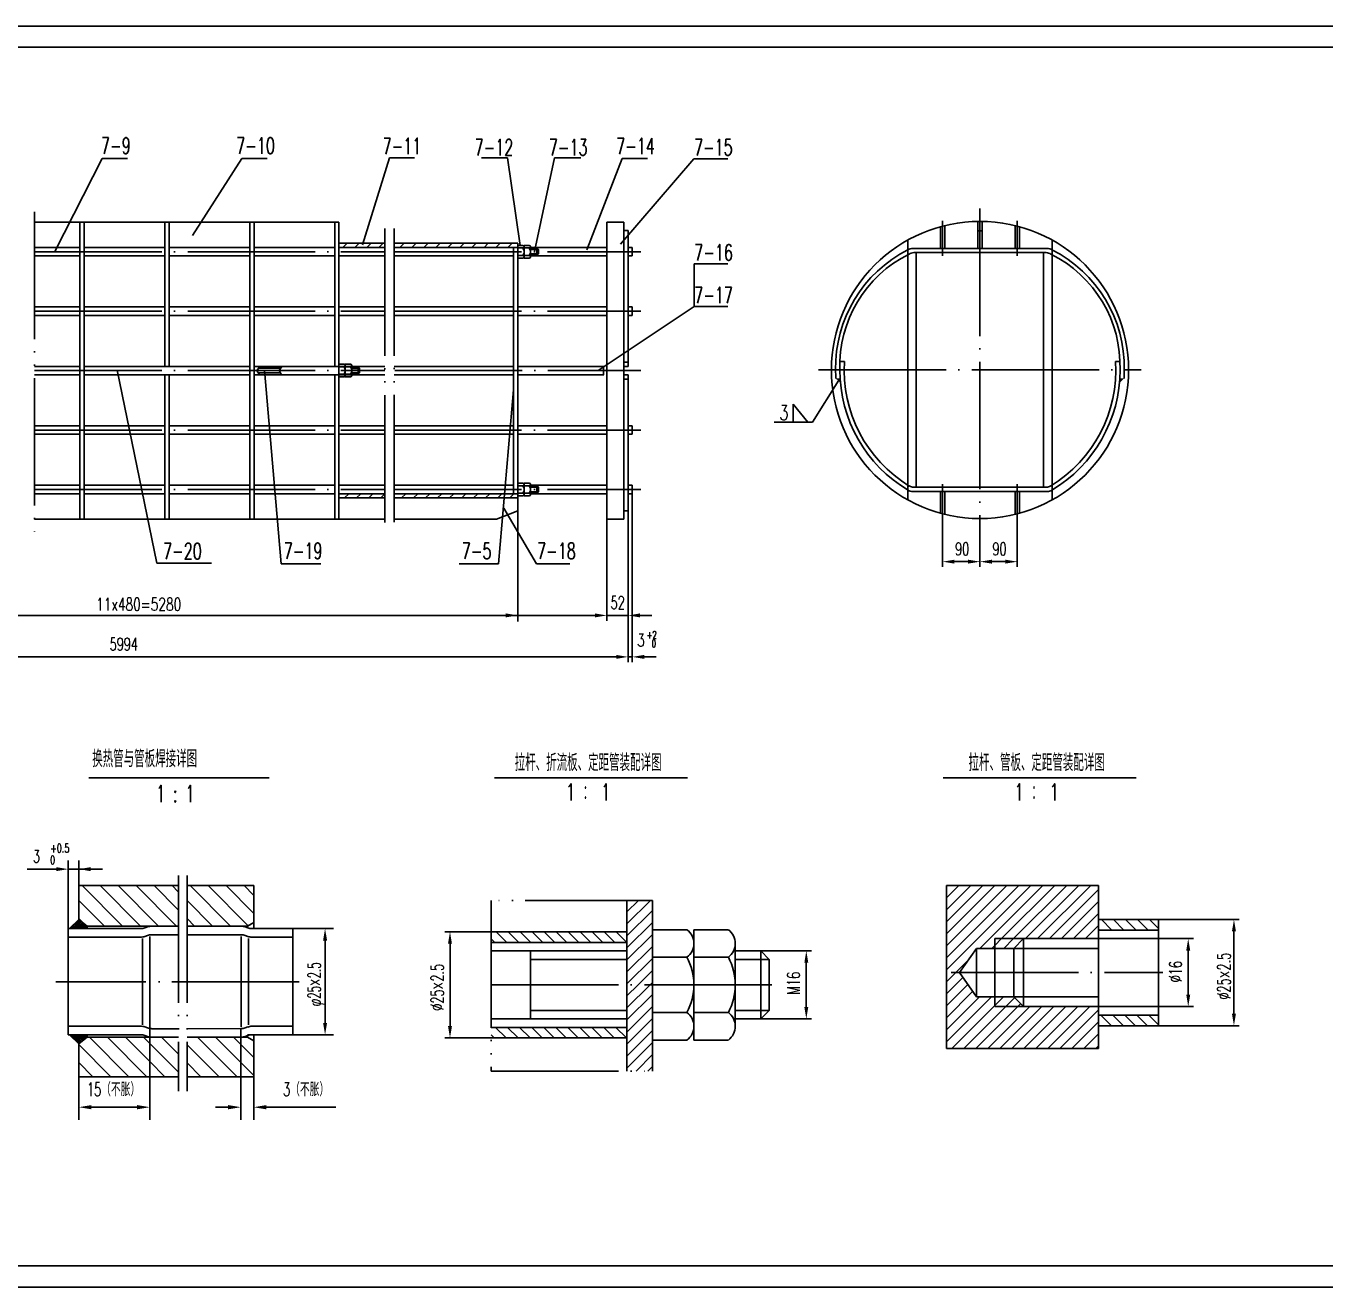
# Model space of a CAD drawing. Extents: x -1174 to 1453, y 137 to 1485.
# Drawn here: x -158.9 to 147.4, y 1179.7 to 1476.7 of the extents above; entities that cross this region are included whole.
import ezdxf
from ezdxf.enums import TextEntityAlignment as Align

# ---------------------------------------------------------------- set-up
doc = ezdxf.new("R2010")
doc.units = 0
doc.header["$MEASUREMENT"] = 0
doc.linetypes.add('DASHDOT-M', pattern=[36, 30, -3, 0, -3])
doc.linetypes.add('DIVIDE-M', pattern=[39, 30, -3, 0, -3, 0, -3])
doc.layers.get('0').update_dxf_attribs({"linetype": 'CONTINUOUS'})
for name, color, linetype in [('1', 3, 'CONTINUOUS'), ('CDR_DWG1', 4, 'CONTINUOUS'), ('CDR_DWG2', 2, 'CONTINUOUS'), ('CDR_DWG3', 1, 'DASHDOT-M'), ('CDR_DWG4', 3, 'DIVIDE-M')]:
    doc.layers.add(name, color=color, linetype=linetype)
doc.styles.add('HZ', font='romans', dxfattribs={"width": 0.7, "bigfont": 'hz'})

# ---------------------------------------------------------------- blocks, each defined once
blk = doc.blocks.new('*X90')
at = {"layer": '1', "color": 0, "linetype": 'Continuous'}
for p, q in [((-22613.52, -20726.81), (-22623.15, -20717.18)), ((-22609.28, -20726.81), (-22618.9, -20717.18)), ((-22605.04, -20726.81), (-22614.66, -20717.18)), ((-22600.8, -20726.81), (-22610.42, -20717.18)), ((-22600.33, -20723.03), (-22606.18, -20717.18)), ((-22600.33, -20718.79), (-22601.93, -20717.18)), ((-22588.07, -20726.81), (-22597.69, -20717.18)), ((-22583.94, -20726.69), (-22593.45, -20717.18)), ((-22582.58, -20723.8), (-22589.2, -20717.18)), ((-22582.58, -20719.56), (-22584.96, -20717.18)), ((-22617.77, -20726.81), (-22623.85, -20720.72)), ((-22592.31, -20726.81), (-22598.33, -20720.79)), ((-22622.59, -20726.23), (-22623.85, -20724.96)), ((-22596.55, -20726.81), (-22598.33, -20725.03)), ((-22612.02, -20762.25), (-22621.33, -20752.94)), ((-22607.78, -20762.25), (-22617.09, -20752.94)), ((-22607.13, -20758.66), (-22612.85, -20752.94)), ((-22607.13, -20754.42), (-22608.6, -20752.94)), ((-22600.33, -20756.97), (-22604.36, -20752.94)), ((-22586.56, -20762.25), (-22595.87, -20752.94)), ((-22585.65, -20758.92), (-22591.63, -20752.94)), ((-22585.65, -20754.68), (-22587.39, -20752.94)), ((-22616.26, -20762.25), (-22623.85, -20754.66)), ((-22600.33, -20761.21), (-22607.13, -20754.42)), ((-22590.8, -20762.25), (-22598.33, -20754.73)), ((-22582.58, -20757.74), (-22585.65, -20754.68)), ((-22620.5, -20762.25), (-22623.85, -20758.91)), ((-22603.53, -20762.25), (-22607.13, -20758.66)), ((-22595.05, -20762.25), (-22598.33, -20758.97)), ((-22582.58, -20761.99), (-22585.65, -20758.92))]:
    blk.add_line(p, q, dxfattribs=at)
blk = doc.blocks.new('*X89')
at = {"layer": '1', "color": 0, "linetype": 'Continuous'}
for p, q in [((-22625.96, -20752.37), (-22626, -20752.41)), ((-22625.54, -20752.37), (-22625.79, -20752.62)), ((-22625.7, -20752.37), (-22623.69, -20754.38)), ((-22625.11, -20752.37), (-22625.57, -20752.83)), ((-22624.69, -20752.37), (-22625.35, -20753.04)), ((-22625.27, -20752.37), (-22623.45, -20754.19)), ((-22624.26, -20752.37), (-22625.13, -20753.24)), ((-22623.84, -20752.37), (-22624.92, -20753.45)), ((-22624.85, -20752.37), (-22623.22, -20754.01)), ((-22623.41, -20752.37), (-22624.7, -20753.66)), ((-22622.99, -20752.37), (-22624.48, -20753.86)), ((-22624.43, -20752.37), (-22622.98, -20753.82)), ((-22622.57, -20752.37), (-22624.27, -20754.07)), ((-22622.14, -20752.37), (-22624.05, -20754.28)), ((-22624, -20752.37), (-22622.74, -20753.63)), ((-22621.85, -20752.5), (-22623.82, -20754.48)), ((-22623.58, -20752.37), (-22622.5, -20753.45)), ((-22623.15, -20752.37), (-22622.26, -20753.26)), ((-22622.73, -20752.37), (-22622.02, -20753.08)), ((-22622.3, -20752.37), (-22621.85, -20752.83)), ((-22621.85, -20752.93), (-22621.93, -20753.01)), ((-22621.88, -20752.37), (-22621.85, -20752.4))]:
    blk.add_line(p, q, dxfattribs=at)
blk = doc.blocks.new('*X88')
at = {"layer": '1', "color": 0, "linetype": 'Continuous'}
for p, q in [((-22625.7, -20727.37), (-22623.69, -20725.37)), ((-22625.27, -20727.37), (-22623.45, -20725.55)), ((-22624.85, -20727.37), (-22623.22, -20725.74)), ((-22622.99, -20727.37), (-22624.48, -20725.88)), ((-22624.43, -20727.37), (-22622.98, -20725.92)), ((-22622.57, -20727.37), (-22624.27, -20725.67)), ((-22622.14, -20727.37), (-22624.05, -20725.47)), ((-22621.85, -20727.24), (-22623.82, -20725.27)), ((-22625.96, -20727.37), (-22626, -20727.33)), ((-22625.54, -20727.37), (-22625.79, -20727.12)), ((-22625.11, -20727.37), (-22625.57, -20726.92)), ((-22624.69, -20727.37), (-22625.35, -20726.71)), ((-22624.26, -20727.37), (-22625.13, -20726.5)), ((-22623.84, -20727.37), (-22624.92, -20726.29)), ((-22623.41, -20727.37), (-22624.7, -20726.09)), ((-22624, -20727.37), (-22622.74, -20726.11)), ((-22623.58, -20727.37), (-22622.5, -20726.3)), ((-22623.15, -20727.37), (-22622.26, -20726.48)), ((-22622.73, -20727.37), (-22622.02, -20726.67)), ((-22622.3, -20727.37), (-22621.85, -20726.92)), ((-22621.85, -20726.82), (-22621.93, -20726.74)), ((-22621.88, -20727.37), (-22621.85, -20727.34))]:
    blk.add_line(p, q, dxfattribs=at)
blk = doc.blocks.new('*X71')
at = {"color": 0}
for p, q in [((240.71, 170), (241.71, 171)), ((243.54, 170), (244.54, 171)), ((246.37, 170), (247.37, 171)), ((249.2, 170), (250.2, 171))]:
    blk.add_line(p, q, dxfattribs=at)
blk = doc.blocks.new('*X65')
at = {"color": 0}
for p, q in [((252.02, 170), (253.02, 171)), ((254.85, 170), (255.85, 171)), ((257.68, 170), (258.68, 171)), ((260.51, 170), (261.51, 171)), ((263.34, 170), (264.34, 171)), ((266.17, 170), (267.17, 171)), ((268.99, 170), (269.99, 171)), ((271.82, 170), (272.82, 171)), ((274.65, 170), (275.65, 171)), ((277.48, 170), (278.48, 171))]:
    blk.add_line(p, q, dxfattribs=at)
blk = doc.blocks.new('*X72')
at = {"color": 0}
for p, q in [((240.31, 229), (241.31, 230)), ((243.14, 229), (244.14, 230)), ((245.97, 229), (246.97, 230)), ((248.8, 229), (249.8, 230))]:
    blk.add_line(p, q, dxfattribs=at)
blk = doc.blocks.new('*X66')
at = {"color": 0}
for p, q in [((251.63, 229), (252.63, 230)), ((254.46, 229), (255.46, 230)), ((257.28, 229), (258.28, 230)), ((260.11, 229), (261.11, 230)), ((262.94, 229), (263.94, 230)), ((265.77, 229), (266.77, 230)), ((268.6, 229), (269.6, 230)), ((271.43, 229), (272.43, 230)), ((274.25, 229), (275.25, 230)), ((277.08, 229), (278.08, 230))]:
    blk.add_line(p, q, dxfattribs=at)
blk = doc.blocks.new('GSGC1')
for p, q in [((306.48, 202), (307.48, 202)), ((306.48, 201), (307.48, 201)), ((306.48, 199), (307.48, 199)), ((306.48, 198), (307.48, 198))]:
    blk.add_line(p, q)

msp = doc.modelspace()

# ---------------------------------------------------------------- linework, layer by layer
for p, q in [((516.49, 1476.72), (-324.51, 1476.72)), ((-152.1, 1423.64), (-140.91, 1445.54)), ((-140.91, 1445.54), (-134.93, 1445.54)), ((-119.62, 1427.35), (-108, 1445.54)), ((-108, 1445.54), (-102.03, 1445.54)), ((-79.59, 1425.19), (-73.24, 1445.65)), ((-73.24, 1445.65), (-67.32, 1445.65)), ((-51.56, 1445.67), (-45.44, 1445.67)), ((-42.45, 1425.05), (-45.44, 1445.67)), ((-39.11, 1423.6), (-34.34, 1445.67)), ((-34.34, 1445.67), (-28.2, 1445.67)), ((-26.72, 1423.99), (-18.4, 1445.49)), ((-1.52, 1445.47), (-18.82, 1425.31)), ((-18.43, 1445.49), (-12.43, 1445.49)), ((-1.52, 1445.47), (6.43, 1445.47)), ((-1.47, 1410.66), (-1.47, 1420.71)), ((-1.47, 1420.71), (6.43, 1420.71)), ((-24.08, 1395.61), (-1.47, 1410.66)), ((-1.47, 1410.66), (6.47, 1410.66)), ((-128.01, 1350.18), (-137.38, 1395.66)), ((-98.77, 1350.05), (-102.65, 1395.66)), ((-47.52, 1350.05), (-44.03, 1391.05)), ((32.59, 1393.3), (26.41, 1383.42)), ((21.83, 1387.63), (25.34, 1383.42)), ((21.83, 1383.42), (21.83, 1387.63)), ((26.41, 1383.42), (17.4, 1383.42)), ((-16.03, 1368.56), (-16.03, 1326.88)), ((-38.61, 1350.05), (-46.3, 1363.16)), ((-43.03, 1362.5), (-43.03, 1336.49)), ((-22.03, 1360.56), (-22.03, 1336.65)), ((-17.03, 1362.56), (-17.03, 1326.88)), ((57.06, 1360.62), (57.06, 1349.31)), ((74.65, 1360.62), (74.65, 1349.31)), ((65.86, 1357.71), (65.86, 1349.31)), ((59.86, 1350.56), (63.06, 1350.56)), ((68.66, 1350.56), (71.85, 1350.56)), ((-128.01, 1350.18), (-115.16, 1350.18)), ((-89.44, 1350.05), (-98.77, 1350.05)), ((-56.85, 1350.05), (-47.52, 1350.05)), ((-38.61, 1350.05), (-30.78, 1350.05)), ((-17.03, 1349.28), (-17.03, 1336.65)), ((-43.03, 1336.91), (-43.03, 1339.15)), ((-203.34, 1337.9), (-26.83, 1337.9)), ((-24.83, 1337.9), (-27.63, 1337.9)), ((-22.03, 1337.9), (-17.03, 1337.9)), ((-14.23, 1337.9), (-11.43, 1337.9)), ((-251.34, 1328.13), (-19.83, 1328.13)), ((-19.83, 1328.13), (-22.63, 1328.13)), ((-17.03, 1328.13), (-16.03, 1328.13)), ((-17.03, 1328.13), (-16.03, 1328.13)), ((-13.23, 1328.13), (-10.43, 1328.13)), ((-148.94, 1264.13), (-148.94, 1280.14)), ((-146.44, 1274.32), (-146.44, 1280.14)), ((-151.74, 1278.14), (-158.58, 1278.14)), ((-148.94, 1278.14), (-140.84, 1278.14)), ((57.96, 1262.92), (69.36, 1274.32)), ((57.96, 1265.74), (66.53, 1274.32)), ((57.96, 1260.09), (72.19, 1274.32)), ((57.96, 1257.26), (75.02, 1274.32)), ((57.96, 1254.43), (77.85, 1274.32)), ((57.96, 1274.23), (58.05, 1274.32)), ((57.96, 1271.4), (60.88, 1274.32)), ((57.96, 1268.57), (63.71, 1274.32)), ((65.83, 1259.48), (80.68, 1274.32)), ((70.95, 1261.77), (83.5, 1274.32)), ((73.78, 1261.77), (86.33, 1274.32)), ((76.61, 1261.77), (89.16, 1274.32)), ((79.43, 1261.77), (91.99, 1274.32)), ((82.26, 1261.77), (93.82, 1273.32)), ((-17.29, 1265.24), (-11.75, 1270.77)), ((-17.29, 1268.06), (-14.58, 1270.77)), ((-17.29, 1262.41), (-11.29, 1268.41)), ((85.09, 1261.77), (93.82, 1270.49)), ((-148.64, 1264.13), (-146.42, 1266.25)), ((-17.29, 1259.58), (-11.29, 1265.58)), ((87.92, 1261.77), (93.82, 1267.66)), ((90.75, 1261.77), (93.82, 1264.84)), ((96.96, 1263.77), (94.46, 1266.27)), ((99.79, 1263.77), (97.29, 1266.27)), ((102.62, 1263.77), (100.12, 1266.27)), ((105.45, 1263.77), (102.95, 1266.27)), ((107.91, 1264.13), (105.77, 1266.27)), ((107.91, 1266.27), (126.94, 1266.27)), ((-95.97, 1264.13), (-86.41, 1264.13)), ((-49.29, 1263.38), (-60.23, 1263.38)), ((-48.43, 1260.88), (-49.29, 1261.74)), ((-45.6, 1260.88), (-48.1, 1263.38)), ((-42.77, 1260.88), (-45.27, 1263.38)), ((-39.94, 1260.88), (-42.44, 1263.38)), ((-37.11, 1260.88), (-39.61, 1263.38)), ((-34.28, 1260.88), (-36.78, 1263.38)), ((-31.46, 1260.88), (-33.96, 1263.38)), ((-28.63, 1260.88), (-31.13, 1263.38)), ((-25.8, 1260.88), (-28.3, 1263.38)), ((-22.97, 1260.88), (-25.47, 1263.38)), ((-20.14, 1260.88), (-22.64, 1263.38)), ((-17.31, 1260.88), (-19.81, 1263.38)), ((-17.29, 1256.75), (-11.29, 1262.75)), ((69.35, 1260.17), (70.95, 1261.77)), ((71.49, 1259.48), (73.78, 1261.77)), ((93.58, 1261.77), (93.82, 1262.01)), ((94.13, 1263.77), (93.82, 1264.08)), ((107.91, 1261.77), (116.17, 1261.77)), ((125.69, 1244.07), (125.69, 1263.47)), ((-88.41, 1241.93), (-88.41, 1261.33)), ((-58.98, 1241.18), (-58.98, 1260.58)), ((-17.29, 1253.92), (-11.29, 1259.92)), ((14.21, 1258.88), (26.2, 1258.88)), ((68.66, 1259.48), (69.35, 1260.17)), ((114.92, 1248.57), (114.92, 1258.97)), ((-17.29, 1251.09), (-11.29, 1257.09)), ((24.95, 1245.68), (24.95, 1256.08)), ((57.96, 1251.6), (63.15, 1256.8)), ((-14.68, 1250.88), (-11.29, 1254.27)), ((57.96, 1248.77), (61.83, 1252.65)), ((-17.29, 1245.44), (-11.85, 1250.88)), ((-17.29, 1248.27), (-14.68, 1250.88)), ((57.96, 1245.94), (62.99, 1250.97)), ((-17.29, 1242.61), (-11.29, 1248.61)), ((57.96, 1243.12), (64.14, 1249.3)), ((57.96, 1237.46), (68.55, 1248.05)), ((57.96, 1240.29), (65.72, 1248.05)), ((69.35, 1246.03), (71.38, 1248.05)), ((71.92, 1245.77), (74.01, 1247.86)), ((74.75, 1245.77), (75.43, 1246.44)), ((-17.29, 1239.78), (-11.29, 1245.78)), ((59.25, 1235.92), (69.35, 1246.03)), ((62.08, 1235.92), (71.92, 1245.77)), ((64.9, 1235.92), (74.75, 1245.77)), ((67.73, 1235.92), (77.58, 1245.77)), ((70.56, 1235.92), (80.4, 1245.77)), ((73.39, 1235.92), (83.23, 1245.77)), ((76.22, 1235.92), (86.06, 1245.77)), ((79.05, 1235.92), (88.89, 1245.77)), ((81.87, 1235.92), (91.72, 1245.77)), ((84.7, 1235.92), (93.82, 1245.04)), ((96.83, 1241.27), (94.33, 1243.77)), ((99.66, 1241.27), (97.16, 1243.77)), ((102.49, 1241.27), (99.99, 1243.77)), ((105.32, 1241.27), (102.82, 1243.77)), ((107.91, 1241.5), (105.65, 1243.77)), ((107.91, 1245.77), (116.17, 1245.77)), ((-129.71, 1241.03), (-129.71, 1219.07)), ((-108.24, 1240.57), (-108.24, 1219.07)), ((-45.73, 1238.38), (-48.23, 1240.88)), ((-42.9, 1238.38), (-45.4, 1240.88)), ((-40.07, 1238.38), (-42.57, 1240.88)), ((-37.24, 1238.38), (-39.74, 1240.88)), ((-34.41, 1238.38), (-36.91, 1240.88)), ((-31.58, 1238.38), (-34.08, 1240.88)), ((-28.75, 1238.38), (-31.25, 1240.88)), ((-25.93, 1238.38), (-28.43, 1240.88)), ((-23.1, 1238.38), (-25.6, 1240.88)), ((-20.27, 1238.38), (-22.77, 1240.88)), ((-17.44, 1238.38), (-19.94, 1240.88)), ((-17.29, 1236.95), (-11.29, 1242.95)), ((14.21, 1242.88), (26.2, 1242.88)), ((87.53, 1235.92), (93.82, 1242.21)), ((94, 1241.27), (93.82, 1241.45)), ((107.91, 1241.27), (126.94, 1241.27)), ((-148.64, 1239.13), (-146.42, 1237.02)), ((-95.97, 1239.13), (-86.41, 1239.13)), ((-49.29, 1238.38), (-60.23, 1238.38)), ((-48.55, 1238.38), (-49.29, 1239.11)), ((-17.29, 1234.12), (-11.29, 1240.12)), ((-17.29, 1231.29), (-11.29, 1237.29)), ((90.36, 1235.92), (93.82, 1239.38)), ((-15.16, 1230.59), (-11.29, 1234.47)), ((93.19, 1235.92), (93.82, 1236.55)), ((-12.34, 1230.59), (-11.29, 1231.64)), ((-146.44, 1229.25), (-146.44, 1219.07)), ((-105.23, 1229.25), (-105.23, 1219.07)), ((-143.44, 1222.07), (-132.71, 1222.07)), ((-111.24, 1222.07), (-114.24, 1222.07)), ((-102.23, 1222.07), (-85.86, 1222.07)), ((-324.51, 1179.72), (516.49, 1179.72)), ((-324.51, 1179.72), (516.49, 1179.72)), ((516.49, 1179.72), (-324.51, 1179.72))]:
    msp.add_line(p, q)
for points in [[(32.88, 1393.71), (32.95, 1392.71), (31.88, 1393.71)], [(98.84, 1393.71), (98.76, 1392.71), (99.84, 1393.71)], [(59.86, 1351.03), (59.86, 1350.1), (57.06, 1350.56)], [(63.06, 1351.03), (63.06, 1350.1), (65.86, 1350.56)], [(68.66, 1351.03), (68.66, 1350.1), (65.86, 1350.56)], [(71.85, 1351.03), (71.85, 1350.1), (74.65, 1350.56)], [(-45.83, 1338.37), (-45.83, 1337.44), (-43.03, 1337.9)], [(-24.83, 1338.37), (-24.83, 1337.44), (-22.03, 1337.9)], [(-14.23, 1338.37), (-14.23, 1337.44), (-17.03, 1337.9)], [(-19.83, 1328.6), (-19.83, 1327.67), (-17.03, 1328.13)], [(-19.83, 1328.6), (-19.83, 1327.67), (-17.03, 1328.13)], [(-13.23, 1328.6), (-13.23, 1327.67), (-16.03, 1328.13)], [(-151.74, 1278.61), (-151.74, 1277.67), (-148.94, 1278.14)], [(-143.64, 1278.61), (-143.64, 1277.67), (-146.44, 1278.14)], [(125.22, 1263.47), (126.16, 1263.47), (125.69, 1266.27)], [(-88.88, 1261.33), (-87.94, 1261.33), (-88.41, 1264.13)], [(-59.45, 1260.58), (-58.52, 1260.58), (-58.98, 1263.38)], [(114.46, 1258.97), (115.39, 1258.97), (114.92, 1261.77)], [(24.49, 1256.08), (25.42, 1256.08), (24.95, 1258.88)], [(114.46, 1248.57), (115.39, 1248.57), (114.92, 1245.77)], [(24.49, 1245.68), (25.42, 1245.68), (24.95, 1242.88)], [(125.22, 1244.07), (126.16, 1244.07), (125.69, 1241.27)], [(-88.88, 1241.93), (-87.94, 1241.93), (-88.41, 1239.13)], [(-59.45, 1241.18), (-58.52, 1241.18), (-58.98, 1238.38)], [(-143.44, 1222.57), (-143.44, 1221.57), (-146.44, 1222.07)], [(-132.71, 1222.57), (-132.71, 1221.57), (-129.71, 1222.07)], [(-111.24, 1222.57), (-111.24, 1221.57), (-108.24, 1222.07)], [(-102.23, 1222.57), (-102.23, 1221.57), (-105.23, 1222.07)]]:
    msp.add_solid(points)
at = {"layer": 'CDR_DWG1'}
for p, q in [((511.49, 1471.72), (-299.51, 1471.72)), ((-156.87, 1430.56), (-85.14, 1430.56)), ((-146.14, 1395.56), (-146.14, 1430.56)), ((-145.14, 1395.56), (-145.14, 1430.56)), ((-126.14, 1396.56), (-126.14, 1430.56)), ((-125.14, 1396.56), (-125.14, 1430.56)), ((-106.14, 1395.56), (-106.14, 1430.56)), ((-105.14, 1395.56), (-105.14, 1430.56)), ((-86.14, 1396.56), (-86.14, 1430.56)), ((-85.14, 1395.56), (-85.14, 1430.56)), ((-22.03, 1395.56), (-22.03, 1430.56)), ((-22.03, 1430.56), (-18.03, 1430.56)), ((-18.03, 1430.56), (-18.03, 1395.56)), ((65.36, 1424.33), (65.36, 1430.71)), ((66.36, 1424.33), (66.36, 1430.71)), ((-17.03, 1428.56), (-18.03, 1428.56)), ((-17.03, 1396.56), (-17.03, 1428.56)), ((56.56, 1424.33), (56.56, 1429.46)), ((57.56, 1424.33), (57.56, 1429.71)), ((65.36, 1428.51), (66.36, 1428.51)), ((74.15, 1424.33), (74.15, 1429.71)), ((75.15, 1424.33), (75.15, 1429.46)), ((-156.87, 1424.56), (-146.14, 1424.56)), ((-145.14, 1424.56), (-126.14, 1424.56)), ((-125.14, 1424.56), (-106.14, 1424.56)), ((-105.14, 1424.56), (-86.14, 1424.56)), ((-85.14, 1425.56), (-74.37, 1425.56)), ((-85.14, 1424.56), (-74.37, 1424.56)), ((-72.1, 1425.56), (-43.03, 1425.56)), ((-72.1, 1424.56), (-43.03, 1424.56)), ((-44.03, 1395.56), (-44.03, 1424.56)), ((-43.03, 1425.56), (-43.03, 1424.56)), ((-43.03, 1425.06), (-41.84, 1425.06)), ((-43.03, 1395.56), (-43.03, 1424.56)), ((-40.03, 1424.44), (-43.03, 1424.44)), ((-41.53, 1424.44), (-41.53, 1425.06)), ((-41.53, 1425.06), (-40.29, 1425.06)), ((-41.53, 1423.56), (-41.53, 1424.44)), ((-40.09, 1424.56), (-22.03, 1424.56)), ((-40.03, 1424.75), (-40.03, 1423.56)), ((-40.03, 1424.44), (-38.53, 1424.44)), ((-38.17, 1424.09), (-40.03, 1424.09)), ((-38.53, 1424.44), (-38.17, 1424.09)), ((-38.53, 1424.44), (-38.53, 1423.56)), ((-38.17, 1424.09), (-38.17, 1423.56)), ((-16.03, 1424.56), (-17.03, 1424.56)), ((-16.03, 1422.56), (-16.03, 1424.56)), ((48.86, 1426.31), (48.86, 1365.12)), ((49.98, 1424.33), (81.74, 1424.33)), ((82.86, 1426.31), (82.86, 1365.12)), ((-156.87, 1422.56), (-146.14, 1422.56)), ((-145.14, 1422.56), (-126.14, 1422.56)), ((-125.14, 1422.56), (-106.14, 1422.56)), ((-105.14, 1422.56), (-86.14, 1422.56)), ((-85.14, 1422.56), (-74.37, 1422.56)), ((-72.1, 1422.56), (-44.03, 1422.56)), ((-40.03, 1422.69), (-43.03, 1422.69)), ((-43.03, 1422.06), (-41.84, 1422.06)), ((-41.53, 1422.06), (-41.53, 1423.56)), ((-41.53, 1422.06), (-40.29, 1422.06)), ((-40.03, 1422.36), (-40.03, 1423.56)), ((-38.17, 1423.04), (-40.03, 1423.04)), ((-40.03, 1422.69), (-38.53, 1422.69)), ((-40.03, 1422.56), (-22.03, 1422.56)), ((-38.53, 1422.69), (-38.53, 1423.56)), ((-38.53, 1422.69), (-38.17, 1423.04)), ((-38.17, 1423.04), (-38.17, 1423.56)), ((-17.03, 1422.56), (-16.03, 1422.56)), ((81.46, 1423.34), (50.26, 1423.34)), ((50.86, 1423.34), (50.86, 1368.09)), ((80.86, 1423.34), (80.86, 1368.09)), ((-156.87, 1410.56), (-146.14, 1410.56)), ((-145.14, 1410.56), (-126.14, 1410.56)), ((-125.14, 1410.56), (-125.11, 1410.56)), ((-125.14, 1410.56), (-106.14, 1410.56)), ((-105.14, 1410.56), (-86.14, 1410.56)), ((-85.14, 1410.56), (-74.37, 1410.56)), ((-85.14, 1410.56), (-85.12, 1410.56)), ((-72.1, 1410.56), (-44.03, 1410.56)), ((-43.03, 1410.56), (-22.03, 1410.56)), ((-16.03, 1410.56), (-17.03, 1410.56)), ((-16.03, 1408.56), (-16.03, 1410.56)), ((-156.87, 1408.56), (-146.14, 1408.56)), ((-145.14, 1408.56), (-126.14, 1408.56)), ((-125.14, 1408.56), (-106.14, 1408.56)), ((-105.14, 1408.56), (-86.14, 1408.56)), ((-85.14, 1408.56), (-74.37, 1408.56)), ((-85.14, 1408.56), (-85.12, 1408.56)), ((-72.1, 1408.56), (-44.03, 1408.56)), ((-43.03, 1408.56), (-22.03, 1408.56)), ((-17.03, 1408.56), (-16.03, 1408.56)), ((-156.87, 1396.56), (-146.14, 1396.56)), ((-145.14, 1396.56), (-106.14, 1396.56)), ((-105.14, 1396.56), (-85.14, 1396.56)), ((-98.58, 1396.56), (-96.48, 1396.56)), ((-94.21, 1396.56), (-86.14, 1396.56)), ((-85.14, 1397.06), (-83.95, 1397.06)), ((-85.14, 1396.56), (-74.37, 1396.56)), ((-82.14, 1396.44), (-85.14, 1396.44)), ((-83.64, 1397.06), (-82.4, 1397.06)), ((-83.64, 1397.06), (-83.64, 1395.56)), ((-82.14, 1396.77), (-82.14, 1395.56)), ((-82.14, 1396.44), (-80.64, 1396.44)), ((-80.64, 1396.44), (-80.29, 1396.09)), ((-80.64, 1396.44), (-80.64, 1395.56)), ((-72.1, 1396.56), (-44.03, 1396.56)), ((-43.03, 1396.56), (-22.8, 1396.56)), ((-22.8, 1396.57), (-22.8, 1394.58)), ((32.92, 1397.71), (33.92, 1397.71)), ((97.8, 1397.71), (98.8, 1397.71)), ((-156.87, 1394.56), (-146.14, 1394.56)), ((-146.14, 1395.56), (-146.14, 1360.56)), ((-145.14, 1395.56), (-145.14, 1360.56)), ((-145.14, 1394.56), (-106.14, 1394.56)), ((-126.14, 1394.56), (-126.14, 1360.56)), ((-125.14, 1394.56), (-125.14, 1360.56)), ((-106.14, 1395.56), (-106.14, 1360.56)), ((-105.14, 1395.56), (-105.14, 1360.56)), ((-105.14, 1394.56), (-85.14, 1394.56)), ((-104.14, 1395), (-98.93, 1395)), ((-104.08, 1396.13), (-98.87, 1396.13)), ((-98.68, 1394.56), (-96.48, 1394.56)), ((-94.21, 1394.56), (-86.14, 1394.56)), ((-86.14, 1394.56), (-86.14, 1360.56)), ((-85.14, 1395.56), (-85.14, 1360.56)), ((-82.14, 1394.69), (-85.14, 1394.69)), ((-85.14, 1393.56), (-85.14, 1394.56)), ((-85.14, 1393.56), (-85.14, 1394.56)), ((-85.14, 1394.56), (-74.37, 1394.56)), ((-85.14, 1394.06), (-83.95, 1394.06)), ((-83.64, 1395.56), (-83.64, 1394.69)), ((-83.64, 1394.69), (-83.64, 1394.06)), ((-83.64, 1394.06), (-82.4, 1394.06)), ((-80.29, 1396.09), (-82.14, 1396.09)), ((-82.14, 1394.37), (-82.14, 1395.56)), ((-80.29, 1395.04), (-82.14, 1395.04)), ((-82.14, 1394.69), (-80.64, 1394.69)), ((-80.64, 1394.69), (-80.64, 1395.56)), ((-80.64, 1394.69), (-80.29, 1395.04)), ((-80.29, 1396.09), (-80.29, 1395.56)), ((-80.29, 1395.04), (-80.29, 1395.56)), ((-72.1, 1394.56), (-44.03, 1394.56)), ((-44.03, 1395.56), (-44.03, 1366.56)), ((-43.03, 1395.56), (-43.03, 1366.56)), ((-43.03, 1394.56), (-22.75, 1394.56)), ((-22.03, 1395.56), (-22.03, 1360.56)), ((-18.03, 1360.56), (-18.03, 1395.56)), ((-17.03, 1394.56), (-17.03, 1362.56)), ((-156.87, 1382.56), (-146.14, 1382.56)), ((-145.14, 1382.56), (-126.14, 1382.56)), ((-125.14, 1382.56), (-125.11, 1382.56)), ((-125.14, 1382.56), (-106.14, 1382.56)), ((-105.14, 1382.56), (-86.14, 1382.56)), ((-85.14, 1382.56), (-74.37, 1382.56)), ((-85.14, 1382.56), (-85.12, 1382.56)), ((-72.1, 1382.56), (-44.03, 1382.56)), ((-43.03, 1382.56), (-22.03, 1382.56)), ((-17.03, 1382.56), (-16.03, 1382.56)), ((-16.03, 1382.56), (-16.03, 1380.56)), ((-156.87, 1380.56), (-146.14, 1380.56)), ((-145.14, 1380.56), (-126.14, 1380.56)), ((-125.14, 1380.56), (-125.11, 1380.56)), ((-125.14, 1380.56), (-106.14, 1380.56)), ((-105.14, 1380.56), (-86.14, 1380.56)), ((-85.14, 1380.56), (-74.37, 1380.56)), ((-85.14, 1380.56), (-85.12, 1380.56)), ((-72.1, 1380.56), (-44.03, 1380.56)), ((-43.03, 1380.56), (-22.03, 1380.56)), ((-16.03, 1380.56), (-17.03, 1380.56)), ((-43.03, 1369.06), (-41.84, 1369.06)), ((-41.53, 1369.06), (-41.53, 1367.56)), ((-41.53, 1369.06), (-40.29, 1369.06)), ((-156.87, 1368.56), (-146.14, 1368.56)), ((-156.87, 1366.56), (-146.14, 1366.56)), ((-145.14, 1368.56), (-126.14, 1368.56)), ((-145.14, 1366.56), (-126.14, 1366.56)), ((-125.14, 1368.56), (-106.14, 1368.56)), ((-125.14, 1366.56), (-106.14, 1366.56)), ((-105.14, 1368.56), (-86.14, 1368.56)), ((-105.14, 1366.56), (-86.14, 1366.56)), ((-85.14, 1368.56), (-74.29, 1368.56)), ((-85.14, 1366.56), (-74.32, 1366.56)), ((-72.1, 1368.56), (-44.03, 1368.56)), ((-72.1, 1366.56), (-43.03, 1366.56)), ((-40.03, 1368.44), (-43.03, 1368.44)), ((-40.03, 1366.69), (-43.03, 1366.69)), ((-43.03, 1365.56), (-43.03, 1366.56)), ((-43.03, 1366.06), (-41.84, 1366.06)), ((-41.53, 1367.56), (-41.53, 1366.69)), ((-41.53, 1366.69), (-41.53, 1366.06)), ((-41.53, 1366.06), (-40.29, 1366.06)), ((-40.09, 1366.56), (-22.03, 1366.56)), ((-40.03, 1368.77), (-40.03, 1367.56)), ((-40.03, 1368.56), (-22.03, 1368.56)), ((-40.03, 1368.44), (-38.53, 1368.44)), ((-38.17, 1368.09), (-40.03, 1368.09)), ((-40.03, 1366.37), (-40.03, 1367.56)), ((-38.17, 1367.04), (-40.03, 1367.04)), ((-40.03, 1366.69), (-38.53, 1366.69)), ((-38.53, 1368.44), (-38.53, 1367.56)), ((-38.53, 1368.44), (-38.17, 1368.09)), ((-38.53, 1366.69), (-38.53, 1367.56)), ((-38.53, 1366.69), (-38.17, 1367.04)), ((-38.17, 1368.09), (-38.17, 1367.56)), ((-38.17, 1367.04), (-38.17, 1367.56)), ((-17.03, 1368.56), (-16.03, 1368.56)), ((-16.03, 1366.56), (-17.03, 1366.56)), ((-16.03, 1368.56), (-16.03, 1366.56)), ((49.98, 1367.09), (81.74, 1367.09)), ((81.46, 1368.09), (50.26, 1368.09)), ((56.56, 1367.09), (56.56, 1361.97)), ((57.56, 1367.09), (57.56, 1361.71)), ((74.15, 1367.09), (74.15, 1361.71)), ((75.15, 1367.09), (75.15, 1361.97)), ((-85.14, 1365.56), (-74.37, 1365.56)), ((-72.1, 1365.56), (-43.03, 1365.56)), ((-43.03, 1365.56), (-43.03, 1362.56)), ((-156.87, 1360.56), (-85.14, 1360.56)), ((-85.14, 1360.56), (-74.37, 1360.56)), ((-72.1, 1360.56), (-48.03, 1360.56)), ((-48.03, 1360.56), (-43.03, 1362.56)), ((-22.03, 1360.56), (-18.03, 1360.56)), ((-17.03, 1362.56), (-18.03, 1362.56)), ((-122.92, 1274.32), (-146.44, 1274.32)), ((-146.24, 1274.32), (-146.44, 1274.12)), ((-146.44, 1274.32), (-146.44, 1266.25)), ((-105.17, 1274.32), (-120.92, 1274.32)), ((-105.17, 1264.13), (-105.17, 1274.32)), ((57.96, 1274.32), (57.96, 1235.92)), ((93.82, 1274.32), (57.96, 1274.32)), ((93.82, 1235.92), (93.82, 1274.32)), ((-17.29, 1230.59), (-17.29, 1270.77)), ((-11.29, 1230.59), (-11.29, 1270.77)), ((-146.42, 1266.25), (-144.43, 1264.7)), ((-105.17, 1265.59), (-106.72, 1264.7)), ((93.82, 1266.27), (107.91, 1266.27)), ((107.91, 1241.27), (107.91, 1266.27)), ((-148.94, 1264.13), (-148.94, 1251.63)), ((-131.88, 1264.13), (-148.94, 1264.13)), ((-131.88, 1262.13), (-148.94, 1262.13)), ((-122.92, 1264.7), (-144.44, 1264.7)), ((-144.44, 1264.7), (-144.44, 1264.13)), ((-131.44, 1261.79), (-131.44, 1251.63)), ((-130.86, 1264.31), (-130.27, 1264.52)), ((-130.86, 1262.31), (-130.27, 1262.52)), ((-129.71, 1262.24), (-129.71, 1251.63)), ((-123.3, 1262.7), (-129.26, 1262.7)), ((-123.3, 1262.7), (-122.92, 1262.7)), ((-106.72, 1264.7), (-120.92, 1264.7)), ((-120.92, 1262.7), (-108.16, 1262.7)), ((-108.17, 1262.24), (-108.17, 1251.63)), ((-106.64, 1264.31), (-107.22, 1264.52)), ((-106.64, 1262.31), (-107.22, 1262.52)), ((-106.72, 1264.7), (-106.72, 1264.34)), ((-106.45, 1261.79), (-106.45, 1251.63)), ((-105.64, 1264.13), (-95.97, 1264.13)), ((-105.64, 1262.13), (-95.97, 1262.13)), ((-95.97, 1264.13), (-95.97, 1239.13)), ((-49.29, 1263.38), (-17.29, 1263.38)), ((-11.29, 1263.88), (-3.17, 1263.88)), ((-1.54, 1237.88), (-1.54, 1263.88)), ((-1.54, 1263.88), (6.58, 1263.88)), ((76.1, 1261.77), (69.35, 1261.77)), ((69.35, 1245.77), (69.35, 1261.77)), ((73.82, 1259.48), (76.1, 1261.77)), ((76.1, 1261.77), (107.91, 1261.77)), ((76.1, 1245.77), (76.1, 1261.77)), ((93.82, 1263.77), (107.91, 1263.77)), ((-49.29, 1260.88), (-17.29, 1260.88)), ((-49.29, 1258.88), (-17.29, 1258.88)), ((-40.03, 1242.88), (-40.03, 1258.88)), ((8.21, 1241.13), (8.21, 1260.63)), ((8.21, 1258.88), (14.21, 1258.88)), ((14.21, 1242.88), (14.21, 1258.88)), ((14.21, 1258.88), (16.21, 1256.88)), ((61.05, 1253.77), (65.01, 1259.48)), ((65.01, 1259.48), (73.82, 1259.48)), ((65.01, 1248.05), (65.01, 1259.48)), ((73.82, 1259.48), (93.82, 1259.48)), ((73.82, 1248.05), (73.82, 1259.48)), ((-40.03, 1256.88), (-17.29, 1256.88)), ((-11.29, 1257.38), (-3.17, 1257.38)), ((-1.54, 1257.38), (6.58, 1257.38)), ((8.21, 1256.88), (16.21, 1256.88)), ((16.21, 1244.88), (16.21, 1256.88)), ((65.01, 1248.05), (61.05, 1253.77)), ((-148.94, 1239.13), (-148.94, 1251.63)), ((-131.44, 1241.47), (-131.44, 1251.63)), ((-129.71, 1241.03), (-129.71, 1251.63)), ((-108.17, 1241.03), (-108.17, 1251.63)), ((-106.45, 1241.47), (-106.45, 1251.63)), ((-11.85, 1250.88), (-11.29, 1251.44)), ((73.82, 1248.05), (65.01, 1248.05)), ((73.82, 1248.05), (93.82, 1248.05)), ((76.1, 1245.77), (73.82, 1248.05)), ((-40.03, 1244.88), (-17.29, 1244.88)), ((-11.29, 1244.38), (-3.17, 1244.38)), ((-1.54, 1244.38), (6.58, 1244.38)), ((8.21, 1244.88), (16.21, 1244.88)), ((14.21, 1242.88), (16.21, 1244.88)), ((76.1, 1245.77), (69.35, 1245.77)), ((107.91, 1245.77), (76.1, 1245.77)), ((93.82, 1243.77), (107.91, 1243.77)), ((-131.88, 1241.14), (-148.94, 1241.13)), ((-130.86, 1240.96), (-130.27, 1240.75)), ((-123.3, 1240.56), (-129.26, 1240.56)), ((-123.3, 1240.56), (-122.92, 1240.56)), ((-120.92, 1240.56), (-108.16, 1240.57)), ((-106.64, 1240.96), (-107.22, 1240.74)), ((-105.64, 1241.13), (-95.97, 1241.13)), ((-49.29, 1242.88), (-17.29, 1242.88)), ((-49.29, 1240.88), (-17.29, 1240.88)), ((8.21, 1242.88), (14.21, 1242.88)), ((93.82, 1241.27), (107.91, 1241.27)), ((-131.88, 1239.14), (-148.94, 1239.13)), ((-146.44, 1229.25), (-146.44, 1237.59)), ((-146.42, 1237.02), (-144.43, 1238.57)), ((-144.44, 1238.57), (-144.44, 1239.14)), ((-122.92, 1238.57), (-144.44, 1238.57)), ((-130.86, 1238.96), (-130.27, 1238.75)), ((-122.92, 1238.56), (-122.96, 1238.56)), ((-106.72, 1238.56), (-120.92, 1238.56)), ((-106.64, 1238.96), (-107.22, 1238.74)), ((-106.72, 1239.13), (-97.32, 1239.13)), ((-106.72, 1238.56), (-106.72, 1238.93)), ((-105.17, 1237.67), (-106.72, 1238.56)), ((-105.64, 1239.13), (-95.97, 1239.13)), ((-105.17, 1229.25), (-105.17, 1239.13)), ((-49.29, 1238.38), (-17.29, 1238.38)), ((-11.29, 1237.88), (-3.17, 1237.88)), ((-1.54, 1237.88), (6.58, 1237.88)), ((57.96, 1235.92), (93.82, 1235.92)), ((-122.92, 1229.25), (-146.44, 1229.25)), ((-105.17, 1229.25), (-120.92, 1229.25)), ((-105.17, 1229.31), (-105.23, 1229.25)), ((-299.51, 1184.72), (511.49, 1184.72))]:
    msp.add_line(p, q, dxfattribs=at)
for points in [[(-103.79, 1396.56), (-104.46, 1395.56), (-103.89, 1394.56)], [(-98.58, 1396.56), (-99.25, 1395.56), (-98.68, 1394.56)]]:
    msp.add_lwpolyline(points, dxfattribs=at)
msp.add_circle((65.86, 1395.71), 35, dxfattribs=at)
for centre, radius, start, end in [((-41.84, 1424.75), 0.312, 270.6415, 89.3585), ((-42.93, 1423.56), 1.4, 321.2635, 38.7365), ((-40.34, 1424.75), 0.312, 270.6415, 89.3585), ((-41.43, 1423.56), 1.4, 321.2635, 38.7365), ((62.89, 1396.31), 31.04, 116.7894, 181.1104), ((49.98, 1422.33), 2, 90, 122.4617), ((81.74, 1422.33), 2, 57.5383, 90), ((68.82, 1396.31), 31.04, 358.8896, 63.2106), ((-41.84, 1422.37), 0.312, 270.6415, 89.3585), ((-40.34, 1422.37), 0.312, 270.6415, 89.3585), ((62.24, 1396.68), 29.4, 116.405, 181.886), ((50.26, 1421.34), 2, 90, 122.9959), ((81.46, 1421.34), 2, 57.0041, 90), ((69.47, 1396.68), 29.4, 358.114, 63.595), ((-83.95, 1396.75), 0.312, 270.6415, 89.3585), ((-85.04, 1395.56), 1.4, 321.2635, 38.7365), ((-82.45, 1396.75), 0.312, 270.6415, 89.3585), ((-83.54, 1395.56), 1.4, 321.2635, 38.7365), ((65.86, 1395.71), 32, 176.4167, 238.6673), ((65.86, 1395.71), 32, 301.3327, 3.5833), ((-83.95, 1394.37), 0.312, 270.6415, 89.3585), ((-82.45, 1394.37), 0.312, 270.6415, 89.3585), ((65.86, 1395.71), 34, 180, 183.3723), ((65.86, 1395.71), 33, 180, 239.18), ((65.86, 1395.71), 33, 300.82, 0), ((65.86, 1395.71), 34, 356.6277, 0), ((-41.84, 1368.75), 0.312, 270.6415, 89.3585), ((-40.34, 1368.75), 0.312, 270.6415, 89.3585), ((-42.93, 1367.56), 1.4, 321.2635, 38.7365), ((-41.84, 1366.37), 0.312, 270.6415, 89.3585), ((-41.43, 1367.56), 1.4, 321.2635, 38.7365), ((-40.34, 1366.37), 0.312, 270.6415, 89.3585), ((49.98, 1369.09), 2, 239.18, 270), ((49.98, 1369.09), 2, 239.18, 270), ((50.26, 1370.09), 2, 238.6673, 270), ((81.46, 1370.09), 2, 270, 301.3327), ((81.74, 1369.09), 2, 270, 300.82), ((81.74, 1369.09), 2, 270, 300.82), ((-131.88, 1267.13), 3, 269.9981, 289.8204), ((-131.88, 1265.13), 3, 269.9981, 289.8203), ((-129.26, 1261.7), 3, 90.0127, 109.8204), ((-129.26, 1259.7), 3, 90.0127, 109.8203), ((-108.24, 1261.7), 3, 70.1796, 89.9873), ((-108.24, 1259.7), 3, 70.1797, 89.9873), ((-105.62, 1267.13), 3, 250.1796, 270.0019), ((-105.62, 1265.13), 3, 250.1797, 270.0019), ((-5.6, 1260.63), 4.06, 306.8699, 53.1301), ((4.15, 1260.63), 4.06, 306.8699, 53.1301), ((-15.35, 1250.88), 13.81, 331.9275, 28.0725), ((-5.6, 1250.88), 13.81, 331.9275, 28.0725), ((-5.6, 1241.13), 4.06, 306.8699, 53.1301), ((4.15, 1241.13), 4.06, 306.8699, 53.1301), ((-131.88, 1238.14), 3, 70.1813, 90.0035), ((-129.26, 1243.57), 3, 250.1813, 269.9888), ((-108.24, 1243.57), 3, 270.0127, 289.8203), ((-105.62, 1238.13), 3, 89.9981, 109.8203), ((-131.88, 1236.14), 3, 70.1812, 90.0035), ((-129.26, 1241.57), 3, 250.1812, 269.9888), ((-108.24, 1241.57), 3, 270.0127, 289.8204), ((-105.62, 1236.13), 3, 89.9981, 109.8204)]:
    msp.add_arc(centre, radius, start, end, dxfattribs=at)
at = {"layer": 'CDR_DWG2'}
for p, q in [((-144.04, 1299.61), (-101.59, 1299.61)), ((-48.49, 1299.61), (-3.01, 1299.61)), ((57.18, 1299.61), (102.66, 1299.61))]:
    msp.add_line(p, q, dxfattribs=at)
at = {"layer": 'CDR_DWG3', "linetype": 'DASHDOT-M'}
for p, q in [((65.86, 1433.71), (65.86, 1357.71)), ((57.06, 1422.63), (57.06, 1430.8)), ((74.65, 1422.63), (74.65, 1430.8)), ((-156.87, 1423.56), (-74.37, 1423.56)), ((-72.1, 1423.56), (-14.03, 1423.56)), ((-156.87, 1409.56), (-74.37, 1409.56)), ((-72.1, 1409.56), (-14.03, 1409.56)), ((-156.87, 1395.56), (-74.37, 1395.56)), ((-72, 1395.56), (-14.03, 1395.56)), ((27.86, 1395.71), (103.86, 1395.71)), ((-156.87, 1381.56), (-74.37, 1381.56)), ((-72.1, 1381.56), (-14.03, 1381.56)), ((-156.87, 1367.56), (-74.29, 1367.56)), ((-72.1, 1367.56), (-14.03, 1367.56)), ((57.06, 1368.79), (57.06, 1360.62)), ((74.65, 1368.79), (74.65, 1360.62)), ((59.07, 1253.77), (108.9, 1253.77)), ((-94.5, 1251.63), (-151.82, 1251.63)), ((-49.29, 1250.88), (16.93, 1250.88))]:
    msp.add_line(p, q, dxfattribs=at)
at = {"layer": 'CDR_DWG4', "linetype": 'DIVIDE-M'}
for p, q in [((-156.87, 1432.95), (-156.87, 1357.56)), ((-74.37, 1429.01), (-74.37, 1357.56)), ((-72.1, 1429.04), (-72.1, 1357.56)), ((-122.92, 1276.66), (-122.92, 1225.83)), ((-120.92, 1276.66), (-120.92, 1225.83)), ((-11.29, 1270.77), (-49.29, 1270.77)), ((-49.29, 1270.77), (-49.29, 1230.59)), ((-49.29, 1230.59), (-11.29, 1230.59))]:
    msp.add_line(p, q, dxfattribs=at)

# ---------------------------------------------------------------- block references
for name, p in [('*X72', (-324.51, 1195.56)), ('*X66', (-322.4, 1195.56)), ('*X71', (-324.51, 1195.56)), ('*X65', (-322.4, 1195.56)), ('*X90', (22477.41, 21991.51)), ('*X88', (22477.41, 21991.51)), ('*X89', (22477.41, 21991.51))]:
    msp.add_blockref(name, p)
at = {"layer": 'CDR_DWG1'}
msp.add_blockref('GSGC1', (-324.51, 1195.56), dxfattribs=at)

# ---------------------------------------------------------------- texts
at = {"style": 'HZ', "width": 0.7}
msp.add_text('3', height=3.5, dxfattribs=at).set_placement((19.68, 1383.91), align=Align.CENTER)
at = {"style": 'HZ'}
for s, height, width, p in [('90', 3, 0.65, (60, 1352.06)), ('90', 3, 0.65, (68.79, 1352.06)), ('11x480=5280', 3, 0.7, (-142.35, 1339.02)), ('52', 3, 0.65, (-21.15, 1339.4)), ('5994', 3, 0.65, (-139.16, 1329.63)), ('3', 3, 0.7, (-14.9, 1330.57)), ('+2', 1.7, 0.7, (-12.64, 1332.46)), ('0', 1.7, 0.7, (-11.47, 1330.42)), ('+0.5', 2, 0.7, (-153.19, 1282.08)), ('3', 3, 0.6, (-157.16, 1279.64)), ('0', 2, 0.7, (-153.19, 1279.29)), ('15（不胀）', 3.2, 0.6, (-144.46, 1224.66)), ('3（不胀）', 3.2, 0.6, (-98.29, 1224.66))]:
    msp.add_text(s, height=height, dxfattribs=dict(at, width=width)).set_placement(p)
for s, width, p in [('φ25×2.5', 0.6, (-89.45, 1245.89)), ('%%c25×2.5', 0.65, (-60.48, 1244.79)), ('%%c16', 0.65, (113.42, 1251.49)), ('%%c25×2.5', 0.65, (124.84, 1247.42)), ('M16', 0.65, (23.45, 1248.6))]:
    msp.add_text(s, height=3, rotation=90, dxfattribs=dict(at, width=width)).set_placement(p)
at = {"layer": 'CDR_DWG1', "style": 'HZ', "width": 0.65}
for s, p in [('7-9', (-137.7, 1446.64)), ('7-10', (-104.79, 1446.64)), ('7-11', (-70.29, 1446.54)), ('7-12', (-48.62, 1446.25)), ('7-13', (-31.14, 1446.25)), ('7-14', (-15.28, 1446.54)), ('7-15', (3.06, 1446.25)), ('7-16', (3.1, 1421.49)), ('7-17', (3.1, 1411.44)), ('7-20', (-122.02, 1351.13)), ('7-19', (-93.58, 1351.19)), ('7-5', (-52.7, 1351.19)), ('7-18', (-33.91, 1351.19))]:
    msp.add_text(s, height=3.8, dxfattribs=at).set_placement(p, align=Align.CENTER)
at = {"layer": 'CDR_DWG2', "style": 'HZ', "width": 0.65}
for s, p in [('换热管与管板焊接详图', (-143.26, 1302.14)), ('1 : 1', (-128.27, 1293.89))]:
    msp.add_text(s, height=4, dxfattribs=at).set_placement(p)
for s, p in [('拉杆、折流板、定距管装配详图', (-26.45, 1303.44)), ('拉杆、管板、定距管装配详图', (79.22, 1303.44)), ('1 ： 1', (-26.45, 1296.27)), ('1 ： 1', (79.22, 1296.27))]:
    msp.add_text(s, height=4, dxfattribs=at).set_placement(p, align=Align.MIDDLE)

doc.saveas('drawing.dxf')
